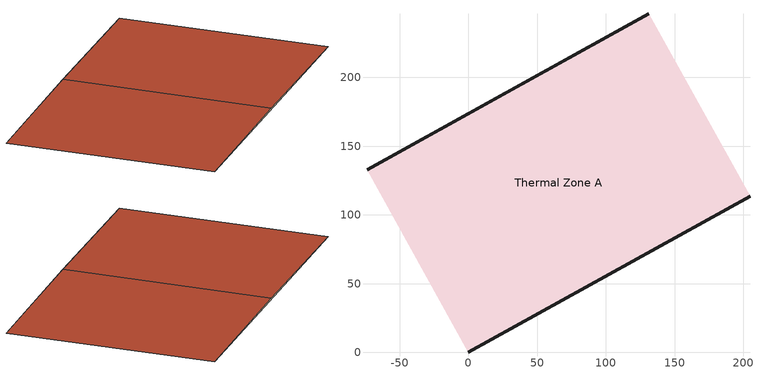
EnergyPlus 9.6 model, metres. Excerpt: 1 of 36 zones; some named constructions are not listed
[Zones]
Thermal Zone A
 floor to Thermal Zone 31 (Interior Floor): 11.53,40.21 -33.45,121.36 119.63,206.21 164.61,125.06 z58.57
 floor to Thermal Zone 32 (Interior Floor): 164.61,125.06 119.63,206.21 131.16,246.42 204.82,113.53 z58.57
 floor to Thermal Zone 33 (Interior Floor): -33.45,121.36 -73.66,132.89 131.16,246.42 119.63,206.21 z58.57
 floor to Thermal Zone 34 (Interior Floor): 164.61,125.06 204.82,113.53 0,0 11.53,40.21 z58.57
 floor to Thermal Zone 35 (Interior Floor): -73.66,132.89 -33.45,121.36 11.53,40.21 0,0 z58.57
 wall outside (Ext Wall): 0,0,58.57 204.82,113.53,58.57 102.41,56.77,59.5; -73.66,132.89,58.57 28.75,189.66,59.5 131.16,246.42,58.57
 roof outside (Ext Roof): 102.41,56.77,59.5 28.75,189.66,59.5 -73.66,132.89,58.57 0,0,58.57; 204.82,113.53,58.57 131.16,246.42,58.57 28.75,189.66,59.5 102.41,56.77,59.5
[SizingPeriod:DesignDay] Month=1; Day of Month=21; Day Type=WinterDesignDay; Daily Dry-Bulb Temperature Range {deltaC}=0; Dry-Bulb Temperature Range Modifier Type=DefaultMultipliers; Barometric Pressure {Pa}=86790; Wind Direction {deg}=140; Rain Indicator=No; Snow Indicator=No; Daylight Saving Time Indicator=No; Solar Model Indicator=ASHRAEClearSky; Sky Clearness=0; Begin Environment Reset Mode=FullResetAtBeginEnvironment
Name | Maximum Dry-Bulb Temperature {C} | Humidity Condition Type | Wetbulb or DewPoint at Maximum Dry-Bulb {C} | Wind Speed {m/s}
SALT-LAKE-CITY-IAP Ann Htg 99.6% Condns DB | -12.4 | Wetbulb | -12.4 | 2.6
SALT-LAKE-CITY-IAP Ann Htg Wind 99.6% Condns WS=>MCDB | 6.8 | Wetbulb | 6.8 | 12.4
SALT-LAKE-CITY-IAP Ann Hum_n 99.6% Condns DP=>MCDB | -10.7 | Dewpoint | -16.2 | 2.6
[Material] Thermal Absorptance=0.9
Name | Roughness | Thickness m | Conductivity W/m-K | Density kg/m3 | Specific Heat J/kg-K | Solar Absorptance | Visible Absorptance
F16 Acoustic tile | MediumSmooth | 0.0191 | 0.06 | 368 | 590 | 0.3 | 0.3
M11 100mm lightweight concrete | MediumRough | 0.1016 | 0.53 | 1280 | 840 | 0.5 | 0.5
[Material:AirGap]
F05 Ceiling air space resistance: Thermal Resistance m2-K/W=0.18
[Construction]
Interior Ceiling: M11 100mm lightweight concrete, F05 Ceiling air space resistance, F16 Acoustic tile
[ZoneTerminalUnitList]
VRF System Terminal List: VRF Zone Terminal 1, VRF Zone Terminal 2, VRF Zone Terminal 3, VRF Zone Terminal 4, VRF Zone Terminal 5, VRF Zone Terminal 6, VRF Zone Terminal 7, VRF Zone Terminal 8, VRF Zone Terminal 9, VRF Zone Terminal 10, VRF Zone Terminal 11, VRF Zone Terminal 12, VRF Zone Terminal 13, VRF Zone Terminal 14, VRF Zone Terminal 15, VRF Zone Terminal 16, VRF Zone Terminal 17, VRF Zone Terminal 18, VRF Zone Terminal 19, VRF Zone Terminal 20, VRF Zone Terminal 21, VRF Zone Terminal 22, VRF Zone Terminal 23, VRF Zone Terminal 24, VRF Zone Terminal 25, VRF Zone Terminal 26, VRF Zone Terminal 27, VRF Zone Terminal 28, VRF Zone Terminal 29, VRF Zone Terminal 30, VRF Zone Terminal 31, VRF Zone Terminal 32, VRF Zone Terminal 33, VRF Zone Terminal 34, VRF Zone Terminal 35
[ZoneHVAC:TerminalUnit:VariableRefrigerantFlow] Terminal Unit Availability Schedule=Always On Discrete hvac_library; Cooling Supply Air Flow Rate m3/s=Autosize; No Cooling Supply Air Flow Rate m3/s=Autosize; Heating Supply Air Flow Rate m3/s=Autosize; No Heating Supply Air Flow Rate m3/s=Autosize; Cooling Outdoor Air Flow Rate m3/s=Autosize; Heating Outdoor Air Flow Rate m3/s=Autosize; No Load Outdoor Air Flow Rate m3/s=Autosize; Supply Air Fan Operating Mode Schedule=Always On Discrete hvac_library; Supply Air Fan Placement=DrawThrough; Zone Terminal Unit On Parasitic Electric Energy Use W=30; Zone Terminal Unit Off Parasitic Electric Energy Use W=20; Rated Heating Capacity Sizing Ratio W/W=1; Maximum Outdoor Dry-Bulb Temperature for Supplemental Heater Operation C=6.58437e-312
Name | Supply Air Fan Object | Outside Air Mixer Object | Cooling Coil Object | Heating Coil Object
VRF Zone Terminal 1 | VRF Zone Terminal Fan 1 | VRF Zone Terminal 1 OA Mixer | VRF Zone Terminal Cooling Coil 1 | VRF Zone Terminal Heating Coil 1
VRF Zone Terminal 2 | VRF Zone Terminal Fan 2 | VRF Zone Terminal 2 OA Mixer | VRF Zone Terminal Cooling Coil 2 | VRF Zone Terminal Heating Coil 2
VRF Zone Terminal 3 | VRF Zone Terminal Fan 3 | VRF Zone Terminal 3 OA Mixer | VRF Zone Terminal Cooling Coil 3 | VRF Zone Terminal Heating Coil 3
VRF Zone Terminal 4 | VRF Zone Terminal Fan 4 | VRF Zone Terminal 4 OA Mixer | VRF Zone Terminal Cooling Coil 4 | VRF Zone Terminal Heating Coil 4
VRF Zone Terminal 5 | VRF Zone Terminal Fan 5 | VRF Zone Terminal 5 OA Mixer | VRF Zone Terminal Cooling Coil 5 | VRF Zone Terminal Heating Coil 5
VRF Zone Terminal 6 | VRF Zone Terminal Fan 6 | VRF Zone Terminal 6 OA Mixer | VRF Zone Terminal Cooling Coil 6 | VRF Zone Terminal Heating Coil 6
VRF Zone Terminal 7 | VRF Zone Terminal Fan 7 | VRF Zone Terminal 7 OA Mixer | VRF Zone Terminal Cooling Coil 7 | VRF Zone Terminal Heating Coil 7
VRF Zone Terminal 8 | VRF Zone Terminal Fan 8 | VRF Zone Terminal 8 OA Mixer | VRF Zone Terminal Cooling Coil 8 | VRF Zone Terminal Heating Coil 8
VRF Zone Terminal 9 | VRF Zone Terminal Fan 9 | VRF Zone Terminal 9 OA Mixer | VRF Zone Terminal Cooling Coil 9 | VRF Zone Terminal Heating Coil 9
VRF Zone Terminal 10 | VRF Zone Terminal Fan 10 | VRF Zone Terminal 10 OA Mixer | VRF Zone Terminal Cooling Coil 10 | VRF Zone Terminal Heating Coil 10
VRF Zone Terminal 11 | VRF Zone Terminal Fan 11 | VRF Zone Terminal 11 OA Mixer | VRF Zone Terminal Cooling Coil 11 | VRF Zone Terminal Heating Coil 11
VRF Zone Terminal 12 | VRF Zone Terminal Fan 12 | VRF Zone Terminal 12 OA Mixer | VRF Zone Terminal Cooling Coil 12 | VRF Zone Terminal Heating Coil 12
VRF Zone Terminal 13 | VRF Zone Terminal Fan 13 | VRF Zone Terminal 13 OA Mixer | VRF Zone Terminal Cooling Coil 13 | VRF Zone Terminal Heating Coil 13
VRF Zone Terminal 14 | VRF Zone Terminal Fan 14 | VRF Zone Terminal 14 OA Mixer | VRF Zone Terminal Cooling Coil 14 | VRF Zone Terminal Heating Coil 14
VRF Zone Terminal 15 | VRF Zone Terminal Fan 15 | VRF Zone Terminal 15 OA Mixer | VRF Zone Terminal Cooling Coil 15 | VRF Zone Terminal Heating Coil 15
VRF Zone Terminal 16 | VRF Zone Terminal Fan 16 | VRF Zone Terminal 16 OA Mixer | VRF Zone Terminal Cooling Coil 16 | VRF Zone Terminal Heating Coil 16
VRF Zone Terminal 17 | VRF Zone Terminal Fan 17 | VRF Zone Terminal 17 OA Mixer | VRF Zone Terminal Cooling Coil 17 | VRF Zone Terminal Heating Coil 17
VRF Zone Terminal 18 | VRF Zone Terminal Fan 18 | VRF Zone Terminal 18 OA Mixer | VRF Zone Terminal Cooling Coil 18 | VRF Zone Terminal Heating Coil 18
VRF Zone Terminal 19 | VRF Zone Terminal Fan 19 | VRF Zone Terminal 19 OA Mixer | VRF Zone Terminal Cooling Coil 19 | VRF Zone Terminal Heating Coil 19
VRF Zone Terminal 20 | VRF Zone Terminal Fan 20 | VRF Zone Terminal 20 OA Mixer | VRF Zone Terminal Cooling Coil 20 | VRF Zone Terminal Heating Coil 20
VRF Zone Terminal 21 | VRF Zone Terminal Fan 21 | VRF Zone Terminal 21 OA Mixer | VRF Zone Terminal Cooling Coil 21 | VRF Zone Terminal Heating Coil 21
VRF Zone Terminal 22 | VRF Zone Terminal Fan 22 | VRF Zone Terminal 22 OA Mixer | VRF Zone Terminal Cooling Coil 22 | VRF Zone Terminal Heating Coil 22
VRF Zone Terminal 23 | VRF Zone Terminal Fan 23 | VRF Zone Terminal 23 OA Mixer | VRF Zone Terminal Cooling Coil 23 | VRF Zone Terminal Heating Coil 23
VRF Zone Terminal 24 | VRF Zone Terminal Fan 24 | VRF Zone Terminal 24 OA Mixer | VRF Zone Terminal Cooling Coil 24 | VRF Zone Terminal Heating Coil 24
VRF Zone Terminal 25 | VRF Zone Terminal Fan 25 | VRF Zone Terminal 25 OA Mixer | VRF Zone Terminal Cooling Coil 25 | VRF Zone Terminal Heating Coil 25
VRF Zone Terminal 26 | VRF Zone Terminal Fan 26 | VRF Zone Terminal 26 OA Mixer | VRF Zone Terminal Cooling Coil 26 | VRF Zone Terminal Heating Coil 26
VRF Zone Terminal 27 | VRF Zone Terminal Fan 27 | VRF Zone Terminal 27 OA Mixer | VRF Zone Terminal Cooling Coil 27 | VRF Zone Terminal Heating Coil 27
VRF Zone Terminal 28 | VRF Zone Terminal Fan 28 | VRF Zone Terminal 28 OA Mixer | VRF Zone Terminal Cooling Coil 28 | VRF Zone Terminal Heating Coil 28
VRF Zone Terminal 29 | VRF Zone Terminal Fan 29 | VRF Zone Terminal 29 OA Mixer | VRF Zone Terminal Cooling Coil 29 | VRF Zone Terminal Heating Coil 29
VRF Zone Terminal 30 | VRF Zone Terminal Fan 30 | VRF Zone Terminal 30 OA Mixer | VRF Zone Terminal Cooling Coil 30 | VRF Zone Terminal Heating Coil 30
VRF Zone Terminal 31 | VRF Zone Terminal Fan 31 | VRF Zone Terminal 31 OA Mixer | VRF Zone Terminal Cooling Coil 31 | VRF Zone Terminal Heating Coil 31
VRF Zone Terminal 32 | VRF Zone Terminal Fan 32 | VRF Zone Terminal 32 OA Mixer | VRF Zone Terminal Cooling Coil 32 | VRF Zone Terminal Heating Coil 32
VRF Zone Terminal 33 | VRF Zone Terminal Fan 33 | VRF Zone Terminal 33 OA Mixer | VRF Zone Terminal Cooling Coil 33 | VRF Zone Terminal Heating Coil 33
VRF Zone Terminal 34 | VRF Zone Terminal Fan 34 | VRF Zone Terminal 34 OA Mixer | VRF Zone Terminal Cooling Coil 34 | VRF Zone Terminal Heating Coil 34
VRF Zone Terminal 35 | VRF Zone Terminal Fan 35 | VRF Zone Terminal 35 OA Mixer | VRF Zone Terminal Cooling Coil 35 | VRF Zone Terminal Heating Coil 35
[Coil:Cooling:DX:VariableRefrigerantFlow] Availability Schedule=Always On Discrete hvac_library; Gross Rated Total Cooling Capacity W=Autosize; Gross Rated Sensible Heat Ratio=Autosize; Rated Air Flow Rate m3/s=Autosize; Cooling Capacity Ratio Modifier Function of Temperature Curve=VRFTUCoolCapFT; Cooling Capacity Modifier Curve Function of Flow Fraction=VRFACCoolCapFFF
VRF Zone Terminal Cooling Coil 1; VRF Zone Terminal Cooling Coil 2; VRF Zone Terminal Cooling Coil 3; VRF Zone Terminal Cooling Coil 4; VRF Zone Terminal Cooling Coil 5; VRF Zone Terminal Cooling Coil 6; VRF Zone Terminal Cooling Coil 7; VRF Zone Terminal Cooling Coil 8; VRF Zone Terminal Cooling Coil 9; VRF Zone Terminal Cooling Coil 10; VRF Zone Terminal Cooling Coil 11; VRF Zone Terminal Cooling Coil 12; VRF Zone Terminal Cooling Coil 13; VRF Zone Terminal Cooling Coil 14; VRF Zone Terminal Cooling Coil 15; VRF Zone Terminal Cooling Coil 16; VRF Zone Terminal Cooling Coil 17; VRF Zone Terminal Cooling Coil 18; VRF Zone Terminal Cooling Coil 19; VRF Zone Terminal Cooling Coil 20; VRF Zone Terminal Cooling Coil 21; VRF Zone Terminal Cooling Coil 22; VRF Zone Terminal Cooling Coil 23; VRF Zone Terminal Cooling Coil 24; VRF Zone Terminal Cooling Coil 25; VRF Zone Terminal Cooling Coil 26; VRF Zone Terminal Cooling Coil 27; VRF Zone Terminal Cooling Coil 28; VRF Zone Terminal Cooling Coil 29; VRF Zone Terminal Cooling Coil 30; VRF Zone Terminal Cooling Coil 31; VRF Zone Terminal Cooling Coil 32; VRF Zone Terminal Cooling Coil 33; VRF Zone Terminal Cooling Coil 34; VRF Zone Terminal Cooling Coil 35
[Coil:Heating:DX:VariableRefrigerantFlow] Availability Schedule=Always On Discrete hvac_library; Gross Rated Heating Capacity W=Autosize; Rated Air Flow Rate m3/s=Autosize; Heating Capacity Ratio Modifier Function of Temperature Curve=Coil Heating DX Variable Refrigerant Flow 1 VRFTUHeatCAPFT; Heating Capacity Modifier Function of Flow Fraction Curve=Coil Heating DX Variable Refrigerant Flow 1 VRFACCoolCapFFF
VRF Zone Terminal Heating Coil 1; VRF Zone Terminal Heating Coil 2; VRF Zone Terminal Heating Coil 3; VRF Zone Terminal Heating Coil 4; VRF Zone Terminal Heating Coil 5; VRF Zone Terminal Heating Coil 6; VRF Zone Terminal Heating Coil 7; VRF Zone Terminal Heating Coil 8; VRF Zone Terminal Heating Coil 9; VRF Zone Terminal Heating Coil 10; VRF Zone Terminal Heating Coil 11; VRF Zone Terminal Heating Coil 12; VRF Zone Terminal Heating Coil 13; VRF Zone Terminal Heating Coil 14; VRF Zone Terminal Heating Coil 15; VRF Zone Terminal Heating Coil 16; VRF Zone Terminal Heating Coil 17; VRF Zone Terminal Heating Coil 18; VRF Zone Terminal Heating Coil 19; VRF Zone Terminal Heating Coil 20; VRF Zone Terminal Heating Coil 21; VRF Zone Terminal Heating Coil 22; VRF Zone Terminal Heating Coil 23; VRF Zone Terminal Heating Coil 24; VRF Zone Terminal Heating Coil 25; VRF Zone Terminal Heating Coil 26; VRF Zone Terminal Heating Coil 27; VRF Zone Terminal Heating Coil 28; VRF Zone Terminal Heating Coil 29; VRF Zone Terminal Heating Coil 30; VRF Zone Terminal Heating Coil 31; VRF Zone Terminal Heating Coil 32; VRF Zone Terminal Heating Coil 33; VRF Zone Terminal Heating Coil 34; VRF Zone Terminal Heating Coil 35
[Fan:OnOff] Availability Schedule=Always On Discrete hvac_library; Fan Total Efficiency=0.78; Pressure Rise Pa=1886; Maximum Flow Rate m3/s=Autosize; Motor Efficiency=0.8; Motor In Airstream Fraction=1; Fan Power Ratio Function of Speed Ratio Curve=Fan On Off Power Curve 19; Fan Efficiency Ratio Function of Speed Ratio Curve=Fan On Off Efficiency Curve 6
VRF Zone Terminal Fan 1; VRF Zone Terminal Fan 2; VRF Zone Terminal Fan 3; VRF Zone Terminal Fan 4; VRF Zone Terminal Fan 5; VRF Zone Terminal Fan 6; VRF Zone Terminal Fan 7; VRF Zone Terminal Fan 8; VRF Zone Terminal Fan 9; VRF Zone Terminal Fan 10; VRF Zone Terminal Fan 11; VRF Zone Terminal Fan 12; VRF Zone Terminal Fan 13; VRF Zone Terminal Fan 14; VRF Zone Terminal Fan 15; VRF Zone Terminal Fan 16; VRF Zone Terminal Fan 17; VRF Zone Terminal Fan 18; VRF Zone Terminal Fan 19; VRF Zone Terminal Fan 20; VRF Zone Terminal Fan 21; VRF Zone Terminal Fan 22; VRF Zone Terminal Fan 23; VRF Zone Terminal Fan 24; VRF Zone Terminal Fan 25; VRF Zone Terminal Fan 26; VRF Zone Terminal Fan 27; VRF Zone Terminal Fan 28; VRF Zone Terminal Fan 29; VRF Zone Terminal Fan 30; VRF Zone Terminal Fan 31; VRF Zone Terminal Fan 32; VRF Zone Terminal Fan 33; VRF Zone Terminal Fan 34; VRF Zone Terminal Fan 35
[AirConditioner:VariableRefrigerantFlow]
Heat Pump=VRF System; Availability Schedule=Always On Discrete hvac_library; Gross Rated Total Cooling Capacity W=26976; Gross Rated Cooling COP W/W=4.23; Minimum Condenser Inlet Node Temperature in Cooling Mode C=-5; Maximum Condenser Inlet Node Temperature in Cooling Mode C=43; Cooling Capacity Ratio Modifier Function of Low Temperature Curve=VRF System VRFCoolCapFT 1; Cooling Capacity Ratio Boundary Curve=VRF System VRFCoolCapFTBoundary 1; Cooling Capacity Ratio Modifier Function of High Temperature Curve=VRF System VRFCoolCapFTHi 1; Cooling Energy Input Ratio Modifier Function of Low Temperature Curve=VRF System VRFCoolEIRFT 1; Cooling Energy Input Ratio Boundary Curve=VRF System VRFCoolEIRFTBoundary 1; Cooling Energy Input Ratio Modifier Function of High Temperature Curve=VRF System VRFCoolEIRFTHi 1; Cooling Energy Input Ratio Modifier Function of Low Part-Load Ratio Curve=VRF System CoolingEIRLowPLR 1; Cooling Energy Input Ratio Modifier Function of High Part-Load Ratio Curve=VRF System CoolingEIRHiPLR 1; Cooling Combination Ratio Correction Factor Curve=VRF System CoolingCombRatio 1; Cooling Part-Load Fraction Correlation Curve=VRF System VRFCPLFFPLR 1; Gross Rated Heating Capacity W=28118; Rated Heating Capacity Sizing Ratio W/W=1; Gross Rated Heating COP W/W=4.95; Minimum Condenser Inlet Node Temperature in Heating Mode C=-20; Maximum Condenser Inlet Node Temperature in Heating Mode C=30; Heating Capacity Ratio Modifier Function of Low Temperature Curve=VRF System VRFHeatCapFT 1; Heating Capacity Ratio Boundary Curve=VRF System VRFHeatCapFTBoundary 1; Heating Capacity Ratio Modifier Function of High Temperature Curve=VRF System VRFHeatCapFTHi 1; Heating Energy Input Ratio Modifier Function of Low Temperature Curve=VRF System VRFHeatEIRFT 1; Heating Energy Input Ratio Boundary Curve=VRF System VRFHeatEIRFTBoundary 1; Heating Energy Input Ratio Modifier Function of High Temperature Curve=VRF System VRFHeatEIRFTHi 1; Heating Performance Curve Outdoor Temperature Type=WetBulbTemperature; Heating Energy Input Ratio Modifier Function of Low Part-Load Ratio Curve=VRF System HeatingEIRLowPLR 1; Heating Energy Input Ratio Modifier Function of High Part-Load Ratio Curve=VRF System HeatingEIRHiPLR 1; Heating Combination Ratio Correction Factor Curve=VRF System HeatingCombRatio 1; Heating Part-Load Fraction Correlation Curve=VRF System VRFCPLFFPLR 2; Minimum Heat Pump Part-Load Ratio dimensionless=0.5; Master Thermostat Priority Control Type=LoadPriority; Zone Terminal Unit List=VRF System Terminal List; Heat Pump Waste Heat Recovery=No; Equivalent Piping Length used for Piping Correction Factor in Cooling Mode m=30; Vertical Height used for Piping Correction Factor m=10; Piping Correction Factor for Length in Cooling Mode Curve=VRF System CoolingLengthCorrectionFactor 1; Piping Correction Factor for Height in Cooling Mode Coefficient 1/m=-0.000386; Equivalent Piping Length used for Piping Correction Factor in Heating Mode m=30; Piping Correction Factor for Length in Heating Mode Curve=VRF System HeatingLengthCorrectionFactor 1; Piping Correction Factor for Height in Heating Mode Coefficient 1/m=0; Crankcase Heater Power per Compressor W=15; Number of Compressors dimensionless=3; Ratio of Compressor Size to Total Compressor Capacity W/W=0.33; Maximum Outdoor Dry-Bulb Temperature for Crankcase Heater C=7; Defrost Strategy=Resistive; Defrost Control=Timed; Defrost Time Period Fraction dimensionless=0.058333; Resistive Defrost Heater Capacity W=1e-07; Maximum Outdoor Dry-bulb Temperature for Defrost Operation C=7; Condenser Type=AirCooled; Water Condenser Volume Flow Rate m3/s=Autosize; Evaporative Condenser Effectiveness dimensionless=0.9; Evaporative Condenser Air Flow Rate m3/s=Autosize; Evaporative Condenser Pump Rated Power Consumption W=Autosize; Basin Heater Capacity W/K=0; Basin Heater Setpoint Temperature C=2; Fuel Type=Electricity; Minimum Condenser Inlet Node Temperature in Heat Recovery Mode C=0; Maximum Condenser Inlet Node Temperature in Heat Recovery Mode C=30; Heat Recovery Cooling Capacity Modifier Curve=VRF System Heat Recovery Cooling Cap Modifier 1; Initial Heat Recovery Cooling Capacity Fraction W/W=1; Heat Recovery Cooling Capacity Time Constant hr=0.083; Heat Recovery Cooling Energy Modifier Curve=VRF System Heat Recovery Cooling Energy Modifier 1; Initial Heat Recovery Cooling Energy Fraction W/W=1; Heat Recovery Cooling Energy Time Constant hr=0; Heat Recovery Heating Capacity Modifier Curve=VRF System Heat Recovery Heating Cap Modifier 1; Initial Heat Recovery Heating Capacity Fraction W/W=0.5; Heat Recovery Heating Capacity Time Constant hr=0.083; Heat Recovery Heating Energy Modifier Curve=VRF System Heat Recovery Heating Energy Modifier 1; Initial Heat Recovery Heating Energy Fraction W/W=0.5; Heat Recovery Heating Energy Time Constant hr=0
[Schedule:Day:Interval]
HtgSetp Summer Design Day 1; HtgSetp Summer Design Day 2; HtgSetp Summer Design Day 3; HtgSetp Summer Design Day 4; HtgSetp Summer Design Day 5; HtgSetp Summer Design Day 6; HtgSetp Summer Design Day 7; HtgSetp Summer Design Day 8; HtgSetp Summer Design Day 9; HtgSetp Summer Design Day 10; HtgSetp Summer Design Day 11; HtgSetp Summer Design Day 12; HtgSetp Summer Design Day 13; HtgSetp Summer Design Day 14; HtgSetp Summer Design Day 15; HtgSetp Summer Design Day 16; HtgSetp Summer Design Day 17; HtgSetp Summer Design Day 18; HtgSetp Summer Design Day 19; HtgSetp Summer Design Day 20; HtgSetp Summer Design Day 21; HtgSetp Summer Design Day 22; HtgSetp Summer Design Day 23; HtgSetp Summer Design Day 24; HtgSetp Summer Design Day 25; HtgSetp Summer Design Day 26; HtgSetp Summer Design Day 27; HtgSetp Summer Design Day 28; HtgSetp Summer Design Day 29; HtgSetp Summer Design Day 30; HtgSetp Summer Design Day 31; HtgSetp Summer Design Day 32; HtgSetp Summer Design Day 33; HtgSetp Summer Design Day 34; HtgSetp Summer Design Day 35: No, 24:00, 15.6
HtgSetp Winter Design Day 1; HtgSetp Winter Design Day 2; HtgSetp Winter Design Day 3; HtgSetp Winter Design Day 4; HtgSetp Winter Design Day 5; HtgSetp Winter Design Day 6; HtgSetp Winter Design Day 7; HtgSetp Winter Design Day 8; HtgSetp Winter Design Day 9; HtgSetp Winter Design Day 10; HtgSetp Winter Design Day 11; HtgSetp Winter Design Day 12; HtgSetp Winter Design Day 13; HtgSetp Winter Design Day 14; HtgSetp Winter Design Day 15; HtgSetp Winter Design Day 16; HtgSetp Winter Design Day 17; HtgSetp Winter Design Day 18; HtgSetp Winter Design Day 19; HtgSetp Winter Design Day 20; HtgSetp Winter Design Day 21; HtgSetp Winter Design Day 22; HtgSetp Winter Design Day 23; HtgSetp Winter Design Day 24; HtgSetp Winter Design Day 25; HtgSetp Winter Design Day 26; HtgSetp Winter Design Day 27; HtgSetp Winter Design Day 28; HtgSetp Winter Design Day 29; HtgSetp Winter Design Day 30; HtgSetp Winter Design Day 31; HtgSetp Winter Design Day 32; HtgSetp Winter Design Day 33; HtgSetp Winter Design Day 34; HtgSetp Winter Design Day 35: No, 24:00, 21
ClgSetp Summer Design Day 1; ClgSetp Summer Design Day 2; ClgSetp Summer Design Day 3; ClgSetp Summer Design Day 4; ClgSetp Summer Design Day 5; ClgSetp Summer Design Day 6; ClgSetp Summer Design Day 7; ClgSetp Summer Design Day 8; ClgSetp Summer Design Day 9; ClgSetp Summer Design Day 10; ClgSetp Summer Design Day 11; ClgSetp Summer Design Day 12; ClgSetp Summer Design Day 13; ClgSetp Summer Design Day 14; ClgSetp Summer Design Day 15; ClgSetp Summer Design Day 16; ClgSetp Summer Design Day 17; ClgSetp Summer Design Day 18; ClgSetp Summer Design Day 19; ClgSetp Summer Design Day 20; ClgSetp Summer Design Day 21; ClgSetp Summer Design Day 22; ClgSetp Summer Design Day 23; ClgSetp Summer Design Day 24; ClgSetp Summer Design Day 25; ClgSetp Summer Design Day 26; ClgSetp Summer Design Day 27; ClgSetp Summer Design Day 28; ClgSetp Summer Design Day 29; ClgSetp Summer Design Day 30; ClgSetp Summer Design Day 31; ClgSetp Summer Design Day 32; ClgSetp Summer Design Day 33; ClgSetp Summer Design Day 34; ClgSetp Summer Design Day 35: No, 06:00, 26.7, 22:00, 24, 24:00, 26.7
ClgSetp Winter Design Day 1; ClgSetp Winter Design Day 2; ClgSetp Winter Design Day 3; ClgSetp Winter Design Day 4; ClgSetp Winter Design Day 5; ClgSetp Winter Design Day 6; ClgSetp Winter Design Day 7; ClgSetp Winter Design Day 8; ClgSetp Winter Design Day 9; ClgSetp Winter Design Day 10; ClgSetp Winter Design Day 11; ClgSetp Winter Design Day 12; ClgSetp Winter Design Day 13; ClgSetp Winter Design Day 14; ClgSetp Winter Design Day 15; ClgSetp Winter Design Day 16; ClgSetp Winter Design Day 17; ClgSetp Winter Design Day 18; ClgSetp Winter Design Day 19; ClgSetp Winter Design Day 20; ClgSetp Winter Design Day 21; ClgSetp Winter Design Day 22; ClgSetp Winter Design Day 23; ClgSetp Winter Design Day 24; ClgSetp Winter Design Day 25; ClgSetp Winter Design Day 26; ClgSetp Winter Design Day 27; ClgSetp Winter Design Day 28; ClgSetp Winter Design Day 29; ClgSetp Winter Design Day 30; ClgSetp Winter Design Day 31; ClgSetp Winter Design Day 32; ClgSetp Winter Design Day 33; ClgSetp Winter Design Day 34; ClgSetp Winter Design Day 35: No, 24:00, 26.7
ClgSetp Default Schedule 1; ClgSetp Default Schedule 2; ClgSetp Default Schedule 3; ClgSetp Default Schedule 4; ClgSetp Default Schedule 5; ClgSetp Default Schedule 6; ClgSetp Default Schedule 7; ClgSetp Default Schedule 8; ClgSetp Default Schedule 9; ClgSetp Default Schedule 10; ClgSetp Default Schedule 11; ClgSetp Default Schedule 12; ClgSetp Default Schedule 13; ClgSetp Default Schedule 14; ClgSetp Default Schedule 15; ClgSetp Default Schedule 16; ClgSetp Default Schedule 17; ClgSetp Default Schedule 18: Temperature 37, No, 01:00, 28.3, 02:00, 28.3, 03:00, 28.3, 04:00, 28.3, 05:00, 28.3, 06:00, 28.3, 07:00, 28.3, 08:00, 28.3, 09:00, 26.2, 10:00, 26.2, 11:00, 26.2, 12:00, 26.2, 13:00, 26.2, 14:00, 26.2, 15:00, 26.2, 16:00, 26.2, 17:00, 26.2, 18:00, 26.2, 19:00, 28.3, 20:00, 28.3, 21:00, 28.3, 22:00, 28.3, 23:00, 28.3, 24:00, 28.3
HtgSetp Default Schedule 1; HtgSetp Default Schedule 2; HtgSetp Default Schedule 3; HtgSetp Default Schedule 4; HtgSetp Default Schedule 5; HtgSetp Default Schedule 6; HtgSetp Default Schedule 7; HtgSetp Default Schedule 8; HtgSetp Default Schedule 9; HtgSetp Default Schedule 10; HtgSetp Default Schedule 11; HtgSetp Default Schedule 12; HtgSetp Default Schedule 13; HtgSetp Default Schedule 14; HtgSetp Default Schedule 15; HtgSetp Default Schedule 16; HtgSetp Default Schedule 17; HtgSetp Default Schedule 18: Temperature 36, No, 01:00, 22.1, 02:00, 22.1, 03:00, 22.1, 04:00, 22.1, 05:00, 22.1, 06:00, 22.1, 07:00, 22.1, 08:00, 22.1, 09:00, 20.3, 10:00, 20.3, 11:00, 20.3, 12:00, 20.3, 13:00, 20.3, 14:00, 20.3, 15:00, 20.3, 16:00, 20.3, 17:00, 20.3, 18:00, 20.3, 19:00, 22.1, 20:00, 22.1, 21:00, 22.1, 22:00, 22.1, 23:00, 22.1, 24:00, 22.1
ClgSetp Default Schedule 19; ClgSetp Default Schedule 20; ClgSetp Default Schedule 21; ClgSetp Default Schedule 22; ClgSetp Default Schedule 23; ClgSetp Default Schedule 24; ClgSetp Default Schedule 25; ClgSetp Default Schedule 26; ClgSetp Default Schedule 27; ClgSetp Default Schedule 28: Temperature 37, No, 01:00, 28.4, 02:00, 28.4, 03:00, 28.4, 04:00, 28.4, 05:00, 28.4, 06:00, 28.4, 07:00, 28.4, 08:00, 28.4, 09:00, 24.2, 10:00, 24.2, 11:00, 24.2, 12:00, 24.2, 13:00, 24.2, 14:00, 24.2, 15:00, 28.4, 16:00, 28.4, 17:00, 28.4, 18:00, 28.4, 19:00, 28.4, 20:00, 28.4, 21:00, 28.4, 22:00, 28.4, 23:00, 28.4, 24:00, 28.4
HtgSetp Default Schedule 19; HtgSetp Default Schedule 20; HtgSetp Default Schedule 21; HtgSetp Default Schedule 22; HtgSetp Default Schedule 23; HtgSetp Default Schedule 24; HtgSetp Default Schedule 25; HtgSetp Default Schedule 26; HtgSetp Default Schedule 27; HtgSetp Default Schedule 28: Temperature 36, No, 01:00, 23.1, 02:00, 23.1, 03:00, 23.1, 04:00, 23.1, 05:00, 23.1, 06:00, 23.1, 07:00, 23.1, 08:00, 23.1, 09:00, 21.9, 10:00, 21.9, 11:00, 21.9, 12:00, 21.9, 13:00, 21.9, 14:00, 21.9, 15:00, 23.1, 16:00, 23.1, 17:00, 23.1, 18:00, 23.1, 19:00, 23.1, 20:00, 23.1, 21:00, 23.1, 22:00, 23.1, 23:00, 23.1, 24:00, 23.1
ClgSetp Default Schedule 29; ClgSetp Default Schedule 30; ClgSetp Default Schedule 31; ClgSetp Default Schedule 32; ClgSetp Default Schedule 33; ClgSetp Default Schedule 34; ClgSetp Default Schedule 35: Temperature 37, No, 01:00, 28.7, 02:00, 28.7, 03:00, 28.7, 04:00, 28.7, 05:00, 28.7, 06:00, 28.7, 07:00, 25.7, 08:00, 25.7, 09:00, 25.7, 10:00, 25.7, 11:00, 25.7, 12:00, 25.7, 13:00, 25.7, 14:00, 25.7, 15:00, 25.7, 16:00, 25.7, 17:00, 25.7, 18:00, 25.7, 19:00, 25.7, 20:00, 25.7, 21:00, 28.7, 22:00, 28.7, 23:00, 28.7, 24:00, 28.7
HtgSetp Default Schedule 29; HtgSetp Default Schedule 30; HtgSetp Default Schedule 31; HtgSetp Default Schedule 32; HtgSetp Default Schedule 33; HtgSetp Default Schedule 34; HtgSetp Default Schedule 35: Temperature 36, No, 01:00, 22.2, 02:00, 22.2, 03:00, 22.2, 04:00, 22.2, 05:00, 22.2, 06:00, 22.2, 07:00, 19, 08:00, 19, 09:00, 19, 10:00, 19, 11:00, 19, 12:00, 19, 13:00, 19, 14:00, 19, 15:00, 19, 16:00, 19, 17:00, 19, 18:00, 19, 19:00, 19, 20:00, 19, 21:00, 22.2, 22:00, 22.2, 23:00, 22.2, 24:00, 22.2
[Schedule:Week:Daily]
HtgSetp 24 Week Rule - Jan1-Dec31: HtgSetp Default Schedule 24, HtgSetp Default Schedule 24, HtgSetp Default Schedule 24, HtgSetp Default Schedule 24, HtgSetp Default Schedule 24, HtgSetp Default Schedule 24, HtgSetp Default Schedule 24, HtgSetp Default Schedule 24, HtgSetp Summer Design Day 24, HtgSetp Winter Design Day 24, HtgSetp Default Schedule 24, HtgSetp Default Schedule 24
ClgSetp 24 Week Rule - Jan1-Dec31: ClgSetp Default Schedule 24, ClgSetp Default Schedule 24, ClgSetp Default Schedule 24, ClgSetp Default Schedule 24, ClgSetp Default Schedule 24, ClgSetp Default Schedule 24, ClgSetp Default Schedule 24, ClgSetp Default Schedule 24, ClgSetp Summer Design Day 24, ClgSetp Winter Design Day 24, ClgSetp Default Schedule 24, ClgSetp Default Schedule 24
HtgSetp 25 Week Rule - Jan1-Dec31: HtgSetp Default Schedule 25, HtgSetp Default Schedule 25, HtgSetp Default Schedule 25, HtgSetp Default Schedule 25, HtgSetp Default Schedule 25, HtgSetp Default Schedule 25, HtgSetp Default Schedule 25, HtgSetp Default Schedule 25, HtgSetp Summer Design Day 25, HtgSetp Winter Design Day 25, HtgSetp Default Schedule 25, HtgSetp Default Schedule 25
ClgSetp 25 Week Rule - Jan1-Dec31: ClgSetp Default Schedule 25, ClgSetp Default Schedule 25, ClgSetp Default Schedule 25, ClgSetp Default Schedule 25, ClgSetp Default Schedule 25, ClgSetp Default Schedule 25, ClgSetp Default Schedule 25, ClgSetp Default Schedule 25, ClgSetp Summer Design Day 25, ClgSetp Winter Design Day 25, ClgSetp Default Schedule 25, ClgSetp Default Schedule 25
HtgSetp 26 Week Rule - Jan1-Dec31: HtgSetp Default Schedule 26, HtgSetp Default Schedule 26, HtgSetp Default Schedule 26, HtgSetp Default Schedule 26, HtgSetp Default Schedule 26, HtgSetp Default Schedule 26, HtgSetp Default Schedule 26, HtgSetp Default Schedule 26, HtgSetp Summer Design Day 26, HtgSetp Winter Design Day 26, HtgSetp Default Schedule 26, HtgSetp Default Schedule 26
ClgSetp 26 Week Rule - Jan1-Dec31: ClgSetp Default Schedule 26, ClgSetp Default Schedule 26, ClgSetp Default Schedule 26, ClgSetp Default Schedule 26, ClgSetp Default Schedule 26, ClgSetp Default Schedule 26, ClgSetp Default Schedule 26, ClgSetp Default Schedule 26, ClgSetp Summer Design Day 26, ClgSetp Winter Design Day 26, ClgSetp Default Schedule 26, ClgSetp Default Schedule 26
HtgSetp 27 Week Rule - Jan1-Dec31: HtgSetp Default Schedule 27, HtgSetp Default Schedule 27, HtgSetp Default Schedule 27, HtgSetp Default Schedule 27, HtgSetp Default Schedule 27, HtgSetp Default Schedule 27, HtgSetp Default Schedule 27, HtgSetp Default Schedule 27, HtgSetp Summer Design Day 27, HtgSetp Winter Design Day 27, HtgSetp Default Schedule 27, HtgSetp Default Schedule 27
ClgSetp 27 Week Rule - Jan1-Dec31: ClgSetp Default Schedule 27, ClgSetp Default Schedule 27, ClgSetp Default Schedule 27, ClgSetp Default Schedule 27, ClgSetp Default Schedule 27, ClgSetp Default Schedule 27, ClgSetp Default Schedule 27, ClgSetp Default Schedule 27, ClgSetp Summer Design Day 27, ClgSetp Winter Design Day 27, ClgSetp Default Schedule 27, ClgSetp Default Schedule 27
HtgSetp 28 Week Rule - Jan1-Dec31: HtgSetp Default Schedule 28, HtgSetp Default Schedule 28, HtgSetp Default Schedule 28, HtgSetp Default Schedule 28, HtgSetp Default Schedule 28, HtgSetp Default Schedule 28, HtgSetp Default Schedule 28, HtgSetp Default Schedule 28, HtgSetp Summer Design Day 28, HtgSetp Winter Design Day 28, HtgSetp Default Schedule 28, HtgSetp Default Schedule 28
ClgSetp 28 Week Rule - Jan1-Dec31: ClgSetp Default Schedule 28, ClgSetp Default Schedule 28, ClgSetp Default Schedule 28, ClgSetp Default Schedule 28, ClgSetp Default Schedule 28, ClgSetp Default Schedule 28, ClgSetp Default Schedule 28, ClgSetp Default Schedule 28, ClgSetp Summer Design Day 28, ClgSetp Winter Design Day 28, ClgSetp Default Schedule 28, ClgSetp Default Schedule 28
HtgSetp 29 Week Rule - Jan1-Dec31: HtgSetp Default Schedule 29, HtgSetp Default Schedule 29, HtgSetp Default Schedule 29, HtgSetp Default Schedule 29, HtgSetp Default Schedule 29, HtgSetp Default Schedule 29, HtgSetp Default Schedule 29, HtgSetp Default Schedule 29, HtgSetp Summer Design Day 29, HtgSetp Winter Design Day 29, HtgSetp Default Schedule 29, HtgSetp Default Schedule 29
ClgSetp 29 Week Rule - Jan1-Dec31: ClgSetp Default Schedule 29, ClgSetp Default Schedule 29, ClgSetp Default Schedule 29, ClgSetp Default Schedule 29, ClgSetp Default Schedule 29, ClgSetp Default Schedule 29, ClgSetp Default Schedule 29, ClgSetp Default Schedule 29, ClgSetp Summer Design Day 29, ClgSetp Winter Design Day 29, ClgSetp Default Schedule 29, ClgSetp Default Schedule 29
HtgSetp 30 Week Rule - Jan1-Dec31: HtgSetp Default Schedule 30, HtgSetp Default Schedule 30, HtgSetp Default Schedule 30, HtgSetp Default Schedule 30, HtgSetp Default Schedule 30, HtgSetp Default Schedule 30, HtgSetp Default Schedule 30, HtgSetp Default Schedule 30, HtgSetp Summer Design Day 30, HtgSetp Winter Design Day 30, HtgSetp Default Schedule 30, HtgSetp Default Schedule 30
ClgSetp 30 Week Rule - Jan1-Dec31: ClgSetp Default Schedule 30, ClgSetp Default Schedule 30, ClgSetp Default Schedule 30, ClgSetp Default Schedule 30, ClgSetp Default Schedule 30, ClgSetp Default Schedule 30, ClgSetp Default Schedule 30, ClgSetp Default Schedule 30, ClgSetp Summer Design Day 30, ClgSetp Winter Design Day 30, ClgSetp Default Schedule 30, ClgSetp Default Schedule 30
HtgSetp 31 Week Rule - Jan1-Dec31: HtgSetp Default Schedule 31, HtgSetp Default Schedule 31, HtgSetp Default Schedule 31, HtgSetp Default Schedule 31, HtgSetp Default Schedule 31, HtgSetp Default Schedule 31, HtgSetp Default Schedule 31, HtgSetp Default Schedule 31, HtgSetp Summer Design Day 31, HtgSetp Winter Design Day 31, HtgSetp Default Schedule 31, HtgSetp Default Schedule 31
ClgSetp 31 Week Rule - Jan1-Dec31: ClgSetp Default Schedule 31, ClgSetp Default Schedule 31, ClgSetp Default Schedule 31, ClgSetp Default Schedule 31, ClgSetp Default Schedule 31, ClgSetp Default Schedule 31, ClgSetp Default Schedule 31, ClgSetp Default Schedule 31, ClgSetp Summer Design Day 31, ClgSetp Winter Design Day 31, ClgSetp Default Schedule 31, ClgSetp Default Schedule 31
HtgSetp 32 Week Rule - Jan1-Dec31: HtgSetp Default Schedule 32, HtgSetp Default Schedule 32, HtgSetp Default Schedule 32, HtgSetp Default Schedule 32, HtgSetp Default Schedule 32, HtgSetp Default Schedule 32, HtgSetp Default Schedule 32, HtgSetp Default Schedule 32, HtgSetp Summer Design Day 32, HtgSetp Winter Design Day 32, HtgSetp Default Schedule 32, HtgSetp Default Schedule 32
ClgSetp 32 Week Rule - Jan1-Dec31: ClgSetp Default Schedule 32, ClgSetp Default Schedule 32, ClgSetp Default Schedule 32, ClgSetp Default Schedule 32, ClgSetp Default Schedule 32, ClgSetp Default Schedule 32, ClgSetp Default Schedule 32, ClgSetp Default Schedule 32, ClgSetp Summer Design Day 32, ClgSetp Winter Design Day 32, ClgSetp Default Schedule 32, ClgSetp Default Schedule 32
HtgSetp 33 Week Rule - Jan1-Dec31: HtgSetp Default Schedule 33, HtgSetp Default Schedule 33, HtgSetp Default Schedule 33, HtgSetp Default Schedule 33, HtgSetp Default Schedule 33, HtgSetp Default Schedule 33, HtgSetp Default Schedule 33, HtgSetp Default Schedule 33, HtgSetp Summer Design Day 33, HtgSetp Winter Design Day 33, HtgSetp Default Schedule 33, HtgSetp Default Schedule 33
ClgSetp 33 Week Rule - Jan1-Dec31: ClgSetp Default Schedule 33, ClgSetp Default Schedule 33, ClgSetp Default Schedule 33, ClgSetp Default Schedule 33, ClgSetp Default Schedule 33, ClgSetp Default Schedule 33, ClgSetp Default Schedule 33, ClgSetp Default Schedule 33, ClgSetp Summer Design Day 33, ClgSetp Winter Design Day 33, ClgSetp Default Schedule 33, ClgSetp Default Schedule 33
HtgSetp 34 Week Rule - Jan1-Dec31: HtgSetp Default Schedule 34, HtgSetp Default Schedule 34, HtgSetp Default Schedule 34, HtgSetp Default Schedule 34, HtgSetp Default Schedule 34, HtgSetp Default Schedule 34, HtgSetp Default Schedule 34, HtgSetp Default Schedule 34, HtgSetp Summer Design Day 34, HtgSetp Winter Design Day 34, HtgSetp Default Schedule 34, HtgSetp Default Schedule 34
ClgSetp 34 Week Rule - Jan1-Dec31: ClgSetp Default Schedule 34, ClgSetp Default Schedule 34, ClgSetp Default Schedule 34, ClgSetp Default Schedule 34, ClgSetp Default Schedule 34, ClgSetp Default Schedule 34, ClgSetp Default Schedule 34, ClgSetp Default Schedule 34, ClgSetp Summer Design Day 34, ClgSetp Winter Design Day 34, ClgSetp Default Schedule 34, ClgSetp Default Schedule 34
HtgSetp 35 Week Rule - Jan1-Dec31: HtgSetp Default Schedule 35, HtgSetp Default Schedule 35, HtgSetp Default Schedule 35, HtgSetp Default Schedule 35, HtgSetp Default Schedule 35, HtgSetp Default Schedule 35, HtgSetp Default Schedule 35, HtgSetp Default Schedule 35, HtgSetp Summer Design Day 35, HtgSetp Winter Design Day 35, HtgSetp Default Schedule 35, HtgSetp Default Schedule 35
ClgSetp 35 Week Rule - Jan1-Dec31: ClgSetp Default Schedule 35, ClgSetp Default Schedule 35, ClgSetp Default Schedule 35, ClgSetp Default Schedule 35, ClgSetp Default Schedule 35, ClgSetp Default Schedule 35, ClgSetp Default Schedule 35, ClgSetp Default Schedule 35, ClgSetp Summer Design Day 35, ClgSetp Winter Design Day 35, ClgSetp Default Schedule 35, ClgSetp Default Schedule 35
[Curve:Biquadratic] Output Unit Type=Dimensionless
Name | Coefficient1 Constant | Coefficient2 x | Coefficient3 x**2 | Coefficient4 y | Coefficient5 y**2 | Coefficient6 x*y | Minimum Value of x | Maximum Value of x | Minimum Value of y | Maximum Value of y | Input Unit Type for X | Input Unit Type for Y | Minimum Curve Output | Maximum Curve Output
VRF System VRFCoolCapFT 1 | 0.576883 | 0.017448 | 0.000583269 | -1.76324e-06 | -7.474e-09 | -1.30413e-07 | 15 | 24 | -5 | 23 | Temperature | Temperature
VRF System VRFCoolCapFTHi 1 | 0.686736 | 0.0207631 | 0.0005447 | -0.0016218 | -4.259e-07 | -0.0003392 | 15 | 24 | 16 | 43 | Temperature | Temperature
VRF System VRFCoolEIRFT 1 | 0.989011 | -0.0234797 | 0.000199711 | 0.00596834 | -1.0289e-07 | -0.00015686 | 15 | 24 | -5 | 23 | Temperature | Temperature
VRF System VRFCoolEIRFTHi 1 | -1.43951 | 0.161985 | -0.00349118 | 0.0269443 | 0.000134616 | -0.000671494 | 15 | 23.9 | 16.8 | 43.3 | Temperature | Temperature
VRF System VRFHeatCapFT 1 | 1.01209 | -0.00124676 | -0.000127185 | 0.0267564 | -4.986e-07 | -0.000263524 | 21.1 | 27.2 | -20 | 3.33 | Temperature | Temperature
VRF System VRFHeatCapFTHi 1 | 2.58599 | -0.0953227 | 0.000955329 | 0 | 0 | 0 | 21.1 | 27.2 | -9.44 | 15 | Temperature | Temperature
VRF System VRFHeatEIRFT 1 | 0.722429 | 0.00345666 | 0.000650703 | -0.00264354 | 0.00124648 | -0.000100916 | 21.1 | 27.2 | -20 | 3.33 | Temperature | Temperature
VRF System VRFHeatEIRFTHi 1 | 1.38857 | -0.0229771 | 0.000537274 | -0.0273937 | 0.000403043 | -5.9786e-05 | 21.1 | 27.2 | 0 | 1 | Temperature | Temperature
VRF System CoolingLengthCorrectionFactor 1 | 2.03882 | -0.00242606 | 3.5512e-06 | -1.68581 | 0.668703 | -4.5706e-05 | 7.62 | 182.88 | 0.8 | 1.5 | Temperature | Temperature
VRF System HeatingLengthCorrectionFactor 1 | 1 | 0 | 0 | 0 | 0 | 0 | 0 | 1 | 0 | 1 | Dimensionless | Dimensionless
VRF System Heat Recovery Cooling Cap Modifier 1; VRF System Heat Recovery Heating Cap Modifier 1 | 0.9 | 0 | 0 | 0 | 0 | 0 | 0 | 1 | 0 | 1 | Dimensionless | Dimensionless
VRF System Heat Recovery Cooling Energy Modifier 1; VRF System Heat Recovery Heating Energy Modifier 1 | 1.1 | 0 | 0 | 0 | 0 | 0 | 0 | 1 | 0 | 1 | Dimensionless | Dimensionless
VRFTUCoolCapFT | 0.0585884 | 0.0587397 | -0.000210275 | 0.010937 | -0.000121955 | -0.000524662 | 15 | 23.89 | 20 | 43.33 | Temperature | Temperature | 0.8083 | 1.2583
Coil Heating DX Variable Refrigerant Flow 1 VRFTUHeatCAPFT | 0.375444 | 0.0668191 | -0.00194171 | 0.0442618 | -0.000400958 | -0.00148198 | 21.11 | 27.22 | -15 | 18.33 | Temperature | Temperature | 0.6074 | 1
[Curve:Cubic]
Name | Coefficient1 Constant | Coefficient2 x | Coefficient3 x**2 | Coefficient4 x**3 | Minimum Value of x | Maximum Value of x | Input Unit Type for X | Output Unit Type
VRF System VRFCoolCapFTBoundary 1 | 25.73 | -0.0315004 | -0.014166 | 0 | 11 | 30 | Temperature | Temperature
VRF System VRFCoolEIRFTBoundary 1 | 25.7347 | -0.0315004 | -0.014166 | 0 | 15 | 24 | Temperature | Temperature
VRF System CoolingEIRLowPLR 1 | 0.454123 | -0.172969 | 1.08287 | -0.361848 | 0.5 | 1 | Temperature | Temperature
VRF System CoolingEIRHiPLR 1; VRF System HeatingEIRHiPLR 1 | 1 | 0 | 0 | 0 | 1 | 1.5 | Dimensionless | Dimensionless
VRF System CoolingCombRatio 1 | 0.576593 | 0.634941 | -0.307609 | 0.0960753 | 1 | 1.5 | Dimensionless | Dimensionless
VRF System VRFCPLFFPLR 1; VRF System VRFCPLFFPLR 2 | 0.85 | 0.15 | 0 | 0 | 1 | 1 | Dimensionless | Dimensionless
VRF System VRFHeatCapFTBoundary 1; VRF System VRFHeatEIRFTBoundary 1 | 58.577 | -3.0255 | 0.0193 | 0 | 15 | 23.9 | Temperature | Temperature
VRF System HeatingEIRLowPLR 1 | 0.392474 | 0.0760164 | 0.698324 | -0.168841 | 0.5 | 1 | Dimensionless | Dimensionless
VRF System HeatingCombRatio 1 | 0.76672 | 0.26173 | -0.015911 | -0.0125388 | 1 | 1.5 | Dimensionless | Dimensionless
Fan On Off Efficiency Curve 6 | 1 | 0 | 0 | 0 | 0 | 1
[Curve:Quadratic] Coefficient1 Constant=0.8; Coefficient2 x=0.2; Coefficient3 x**2=0; Minimum Value of x=0.5; Maximum Value of x=1.5
VRFACCoolCapFFF; Coil Heating DX Variable Refrigerant Flow 1 VRFACCoolCapFFF
[Curve:Exponent]
Fan On Off Power Curve 19: Coefficient1 Constant=1; Coefficient2 Constant=0; Coefficient3 Constant=0; Minimum Value of x=0; Maximum Value of x=1
[Schedule:Constant]
Always On Discrete hvac_library: 1
